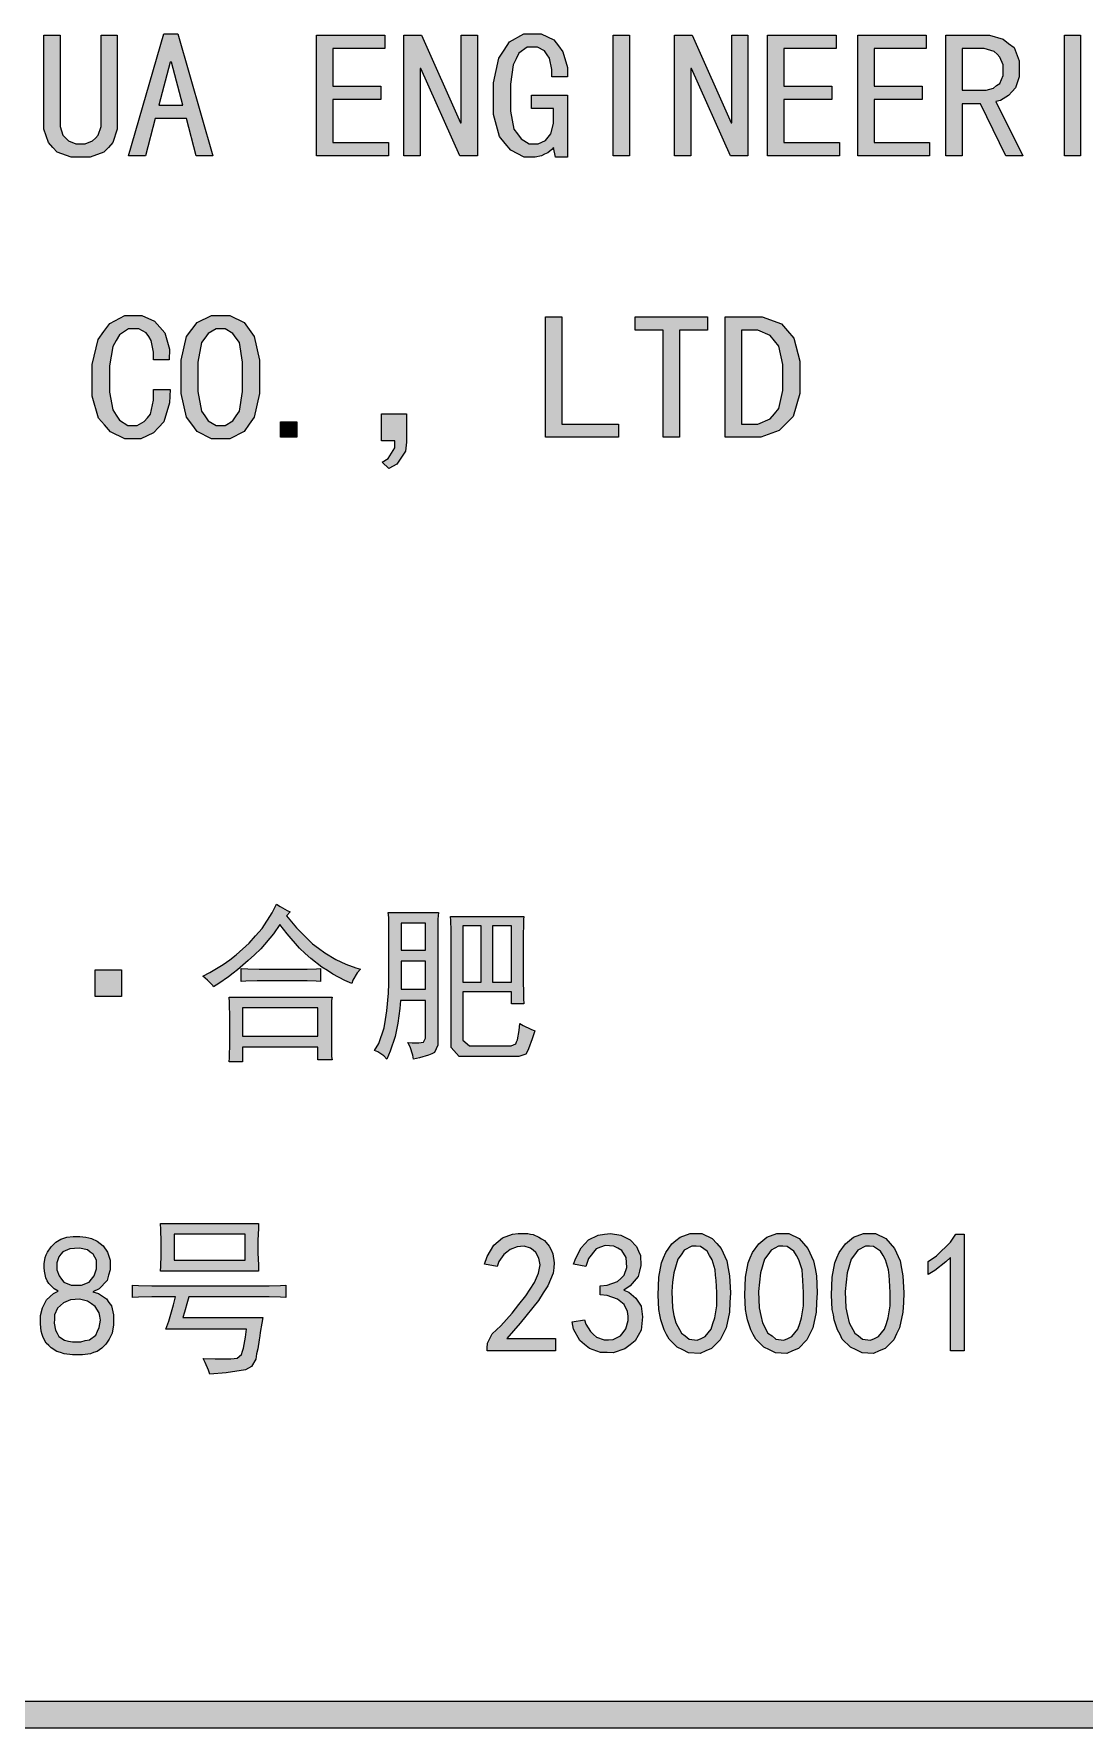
# Model space of a CAD drawing. Header units: millimetres. Extents: x 0 to 829, y 0 to 586.
# Drawn here: x 792.25 to 808.8, y 498.83 to 525.53 of the extents above; entities that cross this region are included whole.
import ezdxf

# ---------------------------------------------------------------- set-up
doc = ezdxf.new("R2010")
doc.units = ezdxf.units.MM

msp = doc.modelspace()

# ---------------------------------------------------------------- hatches: boundary and pattern name
h = msp.add_hatch(color=0)
h.dxf.hatch_style = 2
h.paths.add_polyline_path([(793.5595, 524.164278), (793.5595, 524.030222), (793.492472, 523.818556), (793.421917, 523.740944), (793.351361, 523.663333), (793.132639, 523.585722), (792.984472, 523.585722), (792.832778, 523.585722), (792.614056, 523.663333), (792.5435, 523.740944), (792.476472, 523.818556), (792.405917, 524.030222), (792.405917, 524.164278), (792.405917, 525.508361), (792.659917, 525.508361), (792.659917, 524.164278), (792.659917, 524.069028), (792.705778, 523.931444), (792.751639, 523.885583), (792.793972, 523.84325), (792.910389, 523.797389), (792.984472, 523.797389), (793.055028, 523.797389), (793.171444, 523.84325), (793.217306, 523.885583), (793.259639, 523.931444), (793.3055, 524.069028), (793.3055, 524.164278), (793.3055, 525.508361), (793.5595, 525.508361)])
h = msp.add_hatch(color=0)
h.paths.add_polyline_path([(795.069389, 523.606889), (794.804806, 523.606889), (794.649583, 524.196028), (794.159222, 524.196028), (794.004, 523.606889), (793.739417, 523.606889), (794.293278, 525.529528), (794.515528, 525.529528)])
h.paths.add_polyline_path([(794.593139, 524.407694), (794.41675, 525.085028), (794.392056, 525.085028), (794.215667, 524.407694)])
h = msp.add_hatch(color=0)
h.dxf.hatch_style = 2
h.paths.add_polyline_path([(797.835167, 523.606889), (796.70275, 523.606889), (796.70275, 525.508361), (797.778722, 525.508361), (797.778722, 525.296694), (796.95675, 525.296694), (796.95675, 524.707556), (797.715222, 524.707556), (797.715222, 524.495889), (796.95675, 524.495889), (796.95675, 523.818556), (797.835167, 523.818556)])
h = msp.add_hatch(color=0)
h.dxf.hatch_style = 2
h.paths.add_polyline_path([(799.235694, 523.606889), (798.957, 523.606889), (798.346694, 524.98625), (798.336111, 524.98625), (798.336111, 523.606889), (798.078583, 523.606889), (798.078583, 525.508361), (798.357278, 525.508361), (798.967583, 524.129), (798.978167, 524.129), (798.978167, 525.508361), (799.235694, 525.508361)])
h = msp.add_hatch(color=0)
h.dxf.hatch_style = 2
h.paths.add_polyline_path([(800.657389, 523.585722), (800.466889, 523.585722), (800.435139, 523.740944), (800.410444, 523.709194), (800.343417, 523.65275), (800.294028, 523.631583), (800.248167, 523.606889), (800.145861, 523.585722), (800.089417, 523.585722), (799.973, 523.585722), (799.764861, 523.695083), (799.673139, 523.800917), (799.581417, 523.910278), (799.489694, 524.259528), (799.489694, 524.495889), (799.489694, 524.756944), (799.574361, 525.145), (799.6555, 525.275528), (799.740167, 525.402528), (799.965944, 525.529528), (800.110583, 525.529528), (800.241111, 525.529528), (800.438667, 525.434278), (800.51275, 525.339028), (800.583306, 525.247306), (800.657389, 525.000361), (800.657389, 524.852194), (800.410444, 524.852194), (800.410444, 524.968611), (800.371639, 525.145), (800.332833, 525.201444), (800.294028, 525.261417), (800.184667, 525.317861), (800.110583, 525.317861), (800.022389, 525.317861), (799.888333, 525.226139), (799.846, 525.134417), (799.800139, 525.042694), (799.757806, 524.735778), (799.757806, 524.520583), (799.757806, 524.312444), (799.810722, 524.030222), (799.867167, 523.952611), (799.923611, 523.875), (800.050611, 523.797389), (800.124694, 523.797389), (800.19525, 523.797389), (800.308139, 523.850306), (800.350472, 523.903222), (800.392806, 523.956139), (800.435139, 524.118417), (800.435139, 524.231306), (800.435139, 524.35125), (800.089417, 524.35125), (800.089417, 524.562917), (800.657389, 524.562917)])
h = msp.add_hatch(color=0)
h.dxf.hatch_style = 2
h.paths.add_polyline_path([(801.634583, 523.606889), (801.377056, 523.606889), (801.377056, 525.508361), (801.634583, 525.508361)])
h = msp.add_hatch(color=0)
h.dxf.hatch_style = 2
h.paths.add_polyline_path([(803.49725, 523.606889), (803.222083, 523.606889), (802.611778, 524.98625), (802.597667, 524.98625), (802.597667, 523.606889), (802.343667, 523.606889), (802.343667, 525.508361), (802.622361, 525.508361), (803.232667, 524.129), (803.24325, 524.129), (803.24325, 525.508361), (803.49725, 525.508361)])
h = msp.add_hatch(color=0)
h.dxf.hatch_style = 2
h.paths.add_polyline_path([(804.943639, 523.606889), (803.807694, 523.606889), (803.807694, 525.508361), (804.887194, 525.508361), (804.887194, 525.296694), (804.065222, 525.296694), (804.065222, 524.707556), (804.820167, 524.707556), (804.820167, 524.495889), (804.065222, 524.495889), (804.065222, 523.818556), (804.943639, 523.818556)])
h = msp.add_hatch(color=0)
h.dxf.hatch_style = 2
h.paths.add_polyline_path([(806.361806, 523.606889), (805.229389, 523.606889), (805.229389, 525.508361), (806.308889, 525.508361), (806.308889, 525.296694), (805.486917, 525.296694), (805.486917, 524.707556), (806.241861, 524.707556), (806.241861, 524.495889), (805.486917, 524.495889), (805.486917, 523.818556), (806.361806, 523.818556)])
h = msp.add_hatch(color=0)
h.paths.add_polyline_path([(807.829361, 523.606889), (807.56125, 523.606889), (807.162611, 524.428861), (806.873333, 524.428861), (806.873333, 523.606889), (806.619333, 523.606889), (806.619333, 525.508361), (807.173194, 525.508361), (807.30725, 525.508361), (807.522444, 525.444861), (807.607111, 525.377833), (807.691778, 525.314333), (807.772917, 525.106194), (807.772917, 524.961556), (807.772917, 524.852194), (807.716472, 524.679333), (807.663556, 524.619361), (807.607111, 524.559389), (807.480111, 524.47825), (807.406028, 524.464139)])
h.paths.add_polyline_path([(807.518917, 524.961556), (807.518917, 525.039167), (807.469528, 525.162639), (807.423667, 525.2085), (807.377806, 525.250833), (807.222583, 525.296694), (807.11675, 525.296694), (806.873333, 525.296694), (806.873333, 524.640528), (807.183778, 524.640528), (807.250806, 524.640528), (807.367222, 524.675806), (807.416611, 524.714611), (807.469528, 524.749889), (807.518917, 524.873361)])
h = msp.add_hatch(color=0)
h.dxf.hatch_style = 2
h.paths.add_polyline_path([(808.739528, 523.606889), (808.485528, 523.606889), (808.485528, 525.508361), (808.739528, 525.508361)])
h = msp.add_hatch(color=0)
h.dxf.hatch_style = 2
h.paths.add_polyline_path([(794.392056, 519.927417), (794.385, 519.71575), (794.296806, 519.415889), (794.212139, 519.327694), (794.131, 519.2395), (793.929917, 519.147778), (793.8135, 519.147778), (793.679444, 519.147778), (793.453667, 519.257139), (793.358417, 519.3665), (793.263167, 519.472333), (793.167917, 519.821583), (793.167917, 520.057944), (793.167917, 520.319), (793.259639, 520.710583), (793.351361, 520.837583), (793.443083, 520.964583), (793.679444, 521.091583), (793.824083, 521.091583), (793.947556, 521.091583), (794.148639, 520.999861), (794.229778, 520.908139), (794.310917, 520.816417), (794.385, 520.558889), (794.377944, 520.393083), (794.134528, 520.393083), (794.134528, 520.513028), (794.095722, 520.696472), (794.056917, 520.759972), (794.018111, 520.819944), (793.901694, 520.879917), (793.824083, 520.879917), (793.735889, 520.879917), (793.594778, 520.788194), (793.541861, 520.696472), (793.488944, 520.60475), (793.436028, 520.297833), (793.436028, 520.082639), (793.436028, 519.881556), (793.488944, 519.602861), (793.541861, 519.521722), (793.594778, 519.440583), (793.728833, 519.359444), (793.8135, 519.359444), (793.873472, 519.359444), (793.986361, 519.419417), (794.03575, 519.475861), (794.085139, 519.535833), (794.134528, 519.758083), (794.134528, 519.927417)])
h = msp.add_hatch(color=0)
h.paths.add_polyline_path([(795.799639, 520.124972), (795.799639, 519.863917), (795.7185, 519.489972), (795.640889, 519.377083), (795.55975, 519.264194), (795.333972, 519.147778), (795.189333, 519.147778), (795.044694, 519.147778), (794.818917, 519.264194), (794.73425, 519.377083), (794.649583, 519.489972), (794.568444, 519.863917), (794.568444, 520.124972), (794.568444, 520.386028), (794.649583, 520.759972), (794.73425, 520.869333), (794.818917, 520.982222), (795.044694, 521.091583), (795.189333, 521.091583), (795.333972, 521.091583), (795.55975, 520.982222), (795.640889, 520.869333), (795.7185, 520.759972), (795.799639, 520.386028)])
h.paths.add_polyline_path([(795.535056, 520.124972), (795.535056, 520.357806), (795.485667, 520.664722), (795.43275, 520.735278), (795.383361, 520.809361), (795.263417, 520.879917), (795.189333, 520.879917), (795.118778, 520.879917), (794.991778, 520.809361), (794.938861, 520.735278), (794.885944, 520.664722), (794.833028, 520.357806), (794.833028, 520.124972), (794.833028, 519.892139), (794.885944, 519.585222), (794.938861, 519.511139), (794.991778, 519.433528), (795.118778, 519.359444), (795.189333, 519.359444), (795.263417, 519.359444), (795.383361, 519.433528), (795.43275, 519.511139), (795.485667, 519.585222), (795.535056, 519.892139)])
h = msp.add_hatch(color=0)
h.dxf.hatch_style = 2
h.paths.add_polyline_path([(801.461722, 519.172472), (800.308139, 519.172472), (800.308139, 521.070417), (800.565667, 521.070417), (800.565667, 519.380611), (801.461722, 519.380611)])
h = msp.add_hatch(color=0)
h.dxf.hatch_style = 2
h.paths.add_polyline_path([(802.86225, 520.85875), (802.41775, 520.85875), (802.41775, 519.172472), (802.16375, 519.172472), (802.16375, 520.85875), (801.71925, 520.85875), (801.71925, 521.070417), (802.86225, 521.070417)])
h = msp.add_hatch(color=0)
h.paths.add_polyline_path([(804.315694, 520.114389), (804.315694, 519.860389), (804.209861, 519.497028), (804.1005, 519.387667), (803.991139, 519.278306), (803.701861, 519.172472), (803.518417, 519.172472), (803.140944, 519.172472), (803.140944, 521.070417), (803.518417, 521.070417), (803.723028, 521.070417), (804.026417, 520.957528), (804.121667, 520.848167), (804.220444, 520.735278), (804.315694, 520.371917)])
h.paths.add_polyline_path([(804.051111, 520.114389), (804.051111, 520.319), (803.984083, 520.608278), (803.917056, 520.692944), (803.850028, 520.774083), (803.652472, 520.85875), (803.518417, 520.85875), (803.394944, 520.85875), (803.394944, 519.380611), (803.518417, 519.380611), (803.652472, 519.380611), (803.850028, 519.46175), (803.917056, 519.542889), (803.984083, 519.624028), (804.051111, 519.909778)])
h = msp.add_hatch(color=0)
h.dxf.hatch_style = 2
h.paths.add_polyline_path([(796.388778, 519.172472), (796.134778, 519.172472), (796.134778, 519.415889), (796.388778, 519.415889)])
h = msp.add_hatch(color=0)
h.dxf.hatch_style = 2
h.paths.add_polyline_path([(797.722278, 519.539361), (798.120917, 519.539361), (798.120917, 519.094861), (798.103278, 518.95375), (797.965694, 518.749139), (797.842222, 518.682111), (797.732861, 518.780889), (797.831639, 518.837333), (797.933944, 519.003139), (797.933944, 519.116028), (797.722278, 519.116028)])
h = msp.add_hatch(color=0)
h.dxf.hatch_style = 2
h.paths.add_polyline_path([(796.230028, 511.630083), (796.38525, 511.443111), (796.635722, 511.189111), (796.730972, 511.118556), (796.82975, 511.048), (797.002611, 510.942167), (797.08375, 510.903361), (797.164889, 510.868083), (797.320111, 510.808111), (797.394194, 510.786944), (797.341278, 510.7305), (797.270722, 510.617611), (797.256611, 510.564694), (797.14725, 510.610556), (796.95675, 510.712861), (796.872083, 510.765778), (796.783889, 510.818694), (796.611028, 510.956278), (796.522833, 511.037417), (796.434639, 511.122083), (796.237083, 511.347861), (796.124194, 511.4925), (796.021889, 511.347861), (795.820806, 511.1115), (795.722028, 511.01625), (795.62325, 510.924528), (795.457444, 510.776361), (795.386889, 510.723444), (795.316333, 510.670528), (795.161111, 510.564694), (795.076444, 510.511778), (795.065861, 510.532944), (794.981194, 510.617611), (794.907111, 510.681111), (795.02, 510.734028), (795.231667, 510.861028), (795.333972, 510.938639), (795.436278, 511.012722), (795.637361, 511.199694), (795.739667, 511.316111), (795.841972, 511.432528), (796.00425, 511.679472), (796.071278, 511.813528), (796.127722, 511.774722), (796.237083, 511.71475), (796.282944, 511.693583)])
h = msp.add_hatch(color=0)
h.paths.add_polyline_path([(798.142083, 509.633361), (798.209111, 509.629833), (798.314944, 509.629833), (798.350222, 509.633361), (798.3855, 509.640417), (798.41725, 509.703917), (798.41725, 509.763889), (798.41725, 510.296583), (798.022139, 510.296583), (798.011556, 510.169583), (797.979806, 509.93675), (797.958639, 509.830917), (797.937472, 509.728611), (797.863389, 509.495778), (797.810472, 509.368778), (797.761083, 509.421694), (797.665833, 509.488722), (797.616444, 509.506361), (797.683472, 509.61925), (797.768139, 509.862667), (797.789306, 509.996722), (797.810472, 510.130778), (797.835167, 510.413), (797.838694, 510.564694), (797.838694, 510.712861), (797.842222, 511.026833), (797.842222, 511.192639), (797.842222, 511.358444), (797.838694, 511.605389), (797.831639, 511.683), (798.621861, 511.683), (798.614806, 511.577167), (798.611278, 511.369028), (798.611278, 511.266722), (798.611278, 509.686278), (798.611278, 509.591028), (798.561889, 509.474611), (798.516028, 509.453444), (798.466639, 509.432278), (798.322, 509.389944), (798.22675, 509.368778), (798.216167, 509.432278), (798.173833, 509.566333)])
h.paths.add_polyline_path([(798.41725, 510.4765), (798.41725, 510.917472), (798.032722, 510.917472), (798.032722, 510.4765)])
h.paths.add_polyline_path([(798.41725, 511.086806), (798.41725, 511.513667), (798.032722, 511.513667), (798.032722, 511.086806)])
h = msp.add_hatch(color=0)
h.paths.add_polyline_path([(799.965944, 511.6195), (799.962417, 511.573639), (799.955361, 511.245556), (799.955361, 510.970389), (799.955361, 510.691694), (799.962417, 510.328333), (799.965944, 510.243667), (799.775444, 510.243667), (799.775444, 510.434167), (799.006389, 510.434167), (799.006389, 509.763889), (799.006389, 509.672167), (799.108694, 509.580444), (799.207472, 509.580444), (799.711944, 509.580444), (799.768389, 509.580444), (799.842472, 509.612194), (799.853056, 509.643944), (799.867167, 509.675694), (799.891861, 509.820333), (799.902444, 509.933222), (799.955361, 509.901472), (800.075306, 509.8415), (800.138806, 509.816806), (800.1, 509.693333), (800.040028, 509.531056), (800.018861, 509.488722), (799.997694, 509.449917), (799.888333, 509.411111), (799.796611, 509.411111), (799.069889, 509.411111), (798.946417, 509.411111), (798.822944, 509.55575), (798.822944, 509.696861), (798.822944, 511.309056), (798.822944, 511.400778), (798.819417, 511.556), (798.812361, 511.6195)])
h.paths.add_polyline_path([(799.775444, 510.585861), (799.775444, 511.471333), (799.475583, 511.471333), (799.475583, 510.585861)])
h.paths.add_polyline_path([(799.295667, 510.585861), (799.295667, 511.471333), (799.006389, 511.471333), (799.006389, 510.585861)])
h = msp.add_hatch(color=0)
h.dxf.hatch_style = 2
h.paths.add_polyline_path([(793.21025, 510.776361), (793.626528, 510.776361), (793.626528, 510.360083), (793.21025, 510.360083)])
h = msp.add_hatch(color=0)
h.dxf.hatch_style = 2
h.paths.add_polyline_path([(796.466389, 510.786944), (796.551056, 510.786944), (796.699222, 510.794), (796.762722, 510.797528), (796.762722, 510.596444), (796.695694, 510.599972), (796.551056, 510.607028), (796.476972, 510.607028), (795.87725, 510.607028), (795.764361, 510.607028), (795.584444, 510.599972), (795.513889, 510.596444), (795.513889, 510.797528), (795.616194, 510.794), (795.796111, 510.786944), (795.87725, 510.786944)])
h = msp.add_hatch(color=0)
h.paths.add_polyline_path([(796.946167, 510.3495), (796.939111, 510.296583), (796.935583, 510.049639), (796.935583, 509.859139), (796.935583, 509.665111), (796.939111, 509.414639), (796.946167, 509.358194), (796.720389, 509.358194), (796.720389, 509.559278), (795.535056, 509.559278), (795.535056, 509.326444), (795.323389, 509.326444), (795.326917, 509.389944), (795.333972, 509.633361), (795.333972, 509.816806), (795.333972, 510.003778), (795.326917, 510.268361), (795.323389, 510.3495)])
h.paths.add_polyline_path([(796.720389, 509.732139), (796.720389, 510.180167), (795.535056, 510.180167), (795.535056, 509.732139)])
h = msp.add_hatch(color=0)
h.paths.add_polyline_path([(792.353, 505.262444), (792.353, 505.329472), (792.38475, 505.452944), (792.4165, 505.516444), (792.44825, 505.576417), (792.554083, 505.675194), (792.628167, 505.714), (792.564667, 505.749278), (792.48, 505.833944), (792.458833, 505.876278), (792.437667, 505.922139), (792.412972, 506.027972), (792.409444, 506.087944), (792.409444, 506.144389), (792.423556, 506.246694), (792.441194, 506.289028), (792.462361, 506.331361), (792.518806, 506.4125), (792.554083, 506.447778), (792.592889, 506.486583), (792.674028, 506.535972), (792.719889, 506.550083), (792.76575, 506.564194), (792.864528, 506.578306), (792.917444, 506.578306), (792.970361, 506.578306), (793.065611, 506.567722), (793.111472, 506.557139), (793.153806, 506.546556), (793.242, 506.500694), (793.291389, 506.465417), (793.340778, 506.430139), (793.407806, 506.331361), (793.428972, 506.267861), (793.450139, 506.204361), (793.450139, 506.052667), (793.425444, 505.968), (793.40075, 505.883333), (793.27375, 505.749278), (793.174972, 505.703417), (793.263167, 505.675194), (793.393694, 505.594056), (793.428972, 505.537611), (793.467778, 505.481167), (793.503056, 505.343583), (793.503056, 505.262444), (793.503056, 505.184833), (793.481889, 505.054306), (793.457194, 505.008444), (793.4325, 504.959056), (793.379583, 504.881444), (793.351361, 504.846167), (793.319611, 504.814417), (793.242, 504.765028), (793.189083, 504.747389), (793.139694, 504.726222), (793.012694, 504.708583), (792.935083, 504.708583), (792.857472, 504.708583), (792.723417, 504.726222), (792.666972, 504.747389), (792.610528, 504.765028), (792.518806, 504.821472), (792.48, 504.85675), (792.441194, 504.895556), (792.391806, 504.98375), (792.377694, 505.033139), (792.363583, 505.086056), (792.353, 505.198944)])
h.paths.add_polyline_path([(792.571722, 505.273028), (792.568194, 505.209528), (792.589361, 505.100167), (792.614056, 505.050778), (792.63875, 505.001389), (792.726944, 504.941417), (792.790444, 504.927306), (792.853944, 504.913194), (792.988, 504.916722), (793.055028, 504.934361), (793.125583, 504.948472), (793.220833, 505.022556), (793.249056, 505.082528), (793.27375, 505.1425), (793.294917, 505.258917), (793.284333, 505.318889), (793.277278, 505.375333), (793.21025, 505.474111), (793.153806, 505.516444), (793.093833, 505.55525), (792.966833, 505.590528), (792.896278, 505.583472), (792.825722, 505.579944), (792.712833, 505.530556), (792.666972, 505.488222), (792.621111, 505.445889), (792.571722, 505.340056)])
h.paths.add_polyline_path([(792.607, 506.109111), (792.607, 506.052667), (792.645806, 505.953889), (792.681083, 505.9045), (792.719889, 505.855111), (792.836306, 505.80925), (792.917444, 505.80925), (792.998583, 505.80925), (793.118528, 505.855111), (793.157333, 505.9045), (793.196139, 505.953889), (793.234944, 506.066778), (793.231417, 506.133806), (793.231417, 506.200833), (793.182028, 506.299611), (793.136167, 506.331361), (793.090306, 506.363111), (792.966833, 506.391333), (792.889222, 506.384278), (792.815139, 506.38075), (792.705778, 506.334889), (792.6705, 506.296083), (792.63875, 506.25375), (792.607, 506.162028)])
h = msp.add_hatch(color=0)
h.paths.add_polyline_path([(795.789056, 506.779389), (795.785528, 506.701778), (795.778472, 506.518333), (795.778472, 506.416028), (795.778472, 506.31725), (795.785528, 506.123222), (795.789056, 506.0315), (794.240361, 506.0315), (794.247417, 506.109111), (794.250944, 506.281972), (794.250944, 506.384278), (794.250944, 506.493639), (794.247417, 506.687667), (794.240361, 506.779389)])
h.paths.add_polyline_path([(795.577389, 506.204361), (795.577389, 506.610056), (794.455556, 506.610056), (794.455556, 506.204361)])
h = msp.add_hatch(color=0)
h.dxf.hatch_style = 2
h.paths.add_polyline_path([(799.387389, 504.814417), (799.394444, 504.895556), (799.468528, 505.040194), (799.535556, 505.103694), (799.606111, 505.167194), (799.7825, 505.368278), (799.888333, 505.502333), (799.997694, 505.639917), (800.135278, 505.851583), (800.167028, 505.925667), (800.198778, 505.99975), (800.223472, 506.12675), (800.216417, 506.183194), (800.205833, 506.236111), (800.156444, 506.324306), (800.114111, 506.359583), (800.071778, 506.391333), (799.973, 506.423083), (799.916556, 506.416028), (799.860111, 506.4125), (799.754278, 506.370167), (799.701361, 506.331361), (799.651972, 506.292556), (799.574361, 506.183194), (799.546139, 506.105583), (799.345056, 506.137333), (799.387389, 506.260806), (799.49675, 506.440722), (799.563778, 506.497167), (799.630806, 506.553611), (799.789556, 506.613583), (799.87775, 506.620639), (799.930667, 506.624167), (800.029444, 506.620639), (800.071778, 506.613583), (800.114111, 506.606528), (800.202306, 506.567722), (800.248167, 506.5395), (800.294028, 506.511278), (800.368111, 506.423083), (800.396333, 506.363111), (800.424556, 506.303139), (800.445722, 506.162028), (800.438667, 506.080889), (800.431611, 505.996222), (800.346944, 505.798667), (800.272861, 505.685778), (800.198778, 505.569361), (799.9095, 505.209528), (799.697833, 504.966111), (800.466889, 504.966111), (800.466889, 504.772083), (799.387389, 504.772083)])
h = msp.add_hatch(color=0)
h.dxf.hatch_style = 2
h.paths.add_polyline_path([(800.731472, 505.230694), (800.9255, 505.262444), (800.946667, 505.195417), (801.017222, 505.079), (801.063083, 505.033139), (801.112472, 504.987278), (801.232417, 504.944944), (801.302972, 504.948472), (801.377056, 504.952), (801.489944, 505.008444), (801.532278, 505.064889), (801.574611, 505.121333), (801.613417, 505.251861), (801.609889, 505.322417), (801.602833, 505.392972), (801.546389, 505.505861), (801.497, 505.544667), (801.444083, 505.587), (801.281806, 505.643444), (801.168917, 505.657556), (801.168917, 505.798667), (801.281806, 505.80925), (801.444083, 505.865694), (801.497, 505.915083), (801.546389, 505.964472), (801.59225, 506.087944), (801.585194, 506.165556), (801.581667, 506.243167), (801.511111, 506.356056), (801.447611, 506.391333), (801.384111, 506.423083), (801.246528, 506.433667), (801.175972, 506.405444), (801.105417, 506.38075), (800.989, 506.229056), (800.946667, 506.105583), (800.752639, 506.137333), (800.784389, 506.236111), (800.872583, 506.394861), (800.929028, 506.458361), (800.985472, 506.521861), (801.137167, 506.599472), (801.235944, 506.610056), (801.331194, 506.620639), (801.497, 506.595944), (801.571083, 506.560667), (801.641639, 506.525389), (801.743944, 506.419556), (801.772167, 506.345472), (801.803917, 506.274917), (801.810972, 506.116167), (801.789806, 506.0315), (801.768639, 505.946833), (801.645167, 505.798667), (801.542861, 505.731639), (801.620472, 505.699889), (801.733361, 505.604639), (801.772167, 505.541139), (801.8145, 505.477639), (801.839194, 505.308306), (801.828611, 505.206), (801.8145, 505.100167), (801.71925, 504.930833), (801.641639, 504.867333), (801.5605, 504.803833), (801.377056, 504.743861), (801.278278, 504.747389), (801.175972, 504.747389), (800.999583, 504.810889), (800.9255, 504.874389), (800.851417, 504.934361), (800.752639, 505.114278)])
h = msp.add_hatch(color=0)
h.paths.add_polyline_path([(802.089667, 505.791611), (802.093194, 505.932722), (802.135528, 506.1585), (802.167278, 506.239639), (802.202556, 506.324306), (802.301333, 506.458361), (802.364833, 506.511278), (802.431861, 506.567722), (802.587083, 506.620639), (802.682333, 506.620639), (802.774056, 506.620639), (802.936333, 506.543028), (803.006889, 506.465417), (803.077444, 506.387806), (803.165639, 506.193778), (803.186806, 506.073833), (803.207972, 505.957417), (803.222083, 505.689306), (803.215028, 505.534083), (803.207972, 505.382389), (803.155056, 505.135444), (803.109194, 505.040194), (803.063333, 504.944944), (802.92575, 504.810889), (802.837556, 504.772083), (802.745833, 504.733278), (802.562389, 504.743861), (802.474194, 504.789722), (802.382472, 504.832056), (802.255472, 504.955528), (802.216667, 505.029611), (802.177861, 505.103694), (802.124944, 505.262444), (802.110833, 505.343583), (802.093194, 505.424722), (802.082611, 505.6505)])
h.paths.add_polyline_path([(802.311917, 505.855111), (802.297806, 505.710472), (802.308389, 505.449417), (802.333083, 505.333), (802.361306, 505.216583), (802.4495, 505.054306), (802.509472, 505.008444), (802.572972, 504.959056), (802.696444, 504.941417), (802.759944, 504.969639), (802.826972, 504.997861), (802.918694, 505.117806), (802.946917, 505.206), (802.978667, 505.294194), (803.006889, 505.484694), (803.006889, 505.590528), (803.006889, 505.692833), (802.999833, 505.883333), (802.98925, 505.968), (802.982194, 506.052667), (802.936333, 506.207889), (802.894, 506.278444), (802.855194, 506.345472), (802.749361, 506.419556), (802.682333, 506.423083), (802.615306, 506.423083), (802.495361, 506.359583), (802.445972, 506.289028), (802.396583, 506.218472), (802.329556, 506.003278)])
h = msp.add_hatch(color=0)
h.paths.add_polyline_path([(803.454917, 505.791611), (803.461972, 505.932722), (803.500778, 506.1585), (803.536056, 506.239639), (803.571333, 506.324306), (803.670111, 506.458361), (803.733611, 506.511278), (803.797111, 506.567722), (803.955861, 506.620639), (804.047583, 506.620639), (804.142833, 506.620639), (804.305111, 506.543028), (804.372139, 506.465417), (804.442694, 506.387806), (804.534417, 506.193778), (804.555583, 506.073833), (804.57675, 505.957417), (804.590861, 505.689306), (804.580278, 505.534083), (804.573222, 505.382389), (804.520306, 505.135444), (804.474444, 505.040194), (804.428583, 504.944944), (804.294528, 504.810889), (804.202806, 504.772083), (804.111083, 504.733278), (803.931167, 504.743861), (803.839444, 504.789722), (803.747722, 504.832056), (803.620722, 504.955528), (803.581917, 505.029611), (803.546639, 505.103694), (803.493722, 505.262444), (803.476083, 505.343583), (803.461972, 505.424722), (803.451389, 505.6505)])
h.paths.add_polyline_path([(803.680694, 505.855111), (803.663056, 505.710472), (803.673639, 505.449417), (803.701861, 505.333), (803.726556, 505.216583), (803.81475, 505.054306), (803.87825, 505.008444), (803.938222, 504.959056), (804.065222, 504.941417), (804.128722, 504.969639), (804.192222, 504.997861), (804.283944, 505.117806), (804.315694, 505.206), (804.343917, 505.294194), (804.372139, 505.484694), (804.372139, 505.590528), (804.372139, 505.692833), (804.365083, 505.883333), (804.358028, 505.968), (804.350972, 506.052667), (804.301583, 506.207889), (804.262778, 506.278444), (804.220444, 506.345472), (804.114611, 506.419556), (804.047583, 506.423083), (803.980556, 506.423083), (803.864139, 506.359583), (803.811222, 506.289028), (803.761833, 506.218472), (803.694806, 506.003278)])
h = msp.add_hatch(color=0)
h.paths.add_polyline_path([(804.820167, 505.791611), (804.827222, 505.932722), (804.866028, 506.1585), (804.901306, 506.239639), (804.936583, 506.324306), (805.035361, 506.458361), (805.098861, 506.511278), (805.162361, 506.567722), (805.321111, 506.620639), (805.412833, 506.620639), (805.508083, 506.620639), (805.670361, 506.543028), (805.740917, 506.465417), (805.807944, 506.387806), (805.899667, 506.193778), (805.920833, 506.073833), (805.942, 505.957417), (805.956111, 505.689306), (805.949056, 505.534083), (805.938472, 505.382389), (805.885556, 505.135444), (805.839694, 505.040194), (805.797361, 504.944944), (805.659778, 504.810889), (805.568056, 504.772083), (805.479861, 504.733278), (805.296417, 504.743861), (805.204694, 504.789722), (805.1165, 504.832056), (804.985972, 504.955528), (804.950694, 505.029611), (804.911889, 505.103694), (804.858972, 505.262444), (804.844861, 505.343583), (804.827222, 505.424722), (804.816639, 505.6505)])
h.paths.add_polyline_path([(805.045944, 505.855111), (805.028306, 505.710472), (805.042417, 505.449417), (805.067111, 505.333), (805.095333, 505.216583), (805.183528, 505.054306), (805.2435, 505.008444), (805.303472, 504.959056), (805.430472, 504.941417), (805.493972, 504.969639), (805.557472, 504.997861), (805.652722, 505.117806), (805.680944, 505.206), (805.709167, 505.294194), (805.740917, 505.484694), (805.740917, 505.590528), (805.740917, 505.692833), (805.730333, 505.883333), (805.723278, 505.968), (805.716222, 506.052667), (805.666833, 506.207889), (805.628028, 506.278444), (805.589222, 506.345472), (805.479861, 506.419556), (805.412833, 506.423083), (805.349333, 506.423083), (805.229389, 506.359583), (805.18, 506.289028), (805.127083, 506.218472), (805.063583, 506.003278)])
h = msp.add_hatch(color=0)
h.dxf.hatch_style = 2
h.paths.add_polyline_path([(806.689889, 506.246694), (806.619333, 506.176139), (806.442944, 506.042083), (806.337111, 505.978583), (806.337111, 506.183194), (806.471167, 506.271389), (806.689889, 506.486583), (806.774556, 506.610056), (806.905083, 506.610056), (806.905083, 504.772083), (806.689889, 504.772083)])
h = msp.add_hatch(color=0)
h.dxf.hatch_style = 2
h.paths.add_polyline_path([(795.852556, 505.798667), (795.954861, 505.798667), (796.134778, 505.802194), (796.215917, 505.80925), (796.215917, 505.615222), (796.134778, 505.622278), (795.954861, 505.625806), (795.852556, 505.625806), (794.688389, 505.625806), (794.667222, 505.551722), (794.621361, 505.385917), (794.593139, 505.297722), (795.852556, 505.297722), (795.838444, 505.209528), (795.81375, 505.064889), (795.806694, 505.008444), (795.796111, 504.948472), (795.774944, 504.807361), (795.757306, 504.726222), (795.743194, 504.641556), (795.676167, 504.528667), (795.630306, 504.500444), (795.580917, 504.472222), (795.277528, 504.426361), (795.02, 504.408722), (794.998833, 504.468694), (794.945917, 504.592167), (794.914167, 504.655667), (795.104667, 504.648611), (795.348083, 504.648611), (795.401, 504.655667), (795.450389, 504.659194), (795.517417, 504.715639), (795.535056, 504.768556), (795.549167, 504.817944), (795.580917, 504.990806), (795.598556, 505.114278), (794.328556, 505.114278), (794.374417, 505.241278), (794.4485, 505.498806), (794.476722, 505.625806), (794.219194, 505.625806), (794.106306, 505.625806), (793.898167, 505.622278), (793.802917, 505.615222), (793.802917, 505.80925), (793.898167, 505.802194), (794.106306, 505.798667), (794.219194, 505.798667)])
h = msp.add_hatch(color=0)
h.dxf.hatch_style = 2
h.paths.add_polyline_path([(819.294639, 499.254639), (819.294639, 498.827778), (769.958667, 498.827778), (769.958667, 499.254639)])

# ---------------------------------------------------------------- linework, layer by layer
at = {"color": 0, "lineweight": 0}
for points in [[(793.5595, 524.164278), (793.5595, 524.030222), (793.492472, 523.818556), (793.421917, 523.740944), (793.351361, 523.663333), (793.132639, 523.585722), (792.984472, 523.585722), (792.832778, 523.585722), (792.614056, 523.663333), (792.5435, 523.740944), (792.476472, 523.818556), (792.405917, 524.030222), (792.405917, 524.164278), (792.405917, 525.508361), (792.659917, 525.508361), (792.659917, 524.164278), (792.659917, 524.069028), (792.705778, 523.931444), (792.751639, 523.885583), (792.793972, 523.84325), (792.910389, 523.797389), (792.984472, 523.797389), (793.055028, 523.797389), (793.171444, 523.84325), (793.217306, 523.885583), (793.259639, 523.931444), (793.3055, 524.069028), (793.3055, 524.164278), (793.3055, 525.508361), (793.5595, 525.508361)], [(795.069389, 523.606889), (794.804806, 523.606889), (794.649583, 524.196028), (794.159222, 524.196028), (794.004, 523.606889), (793.739417, 523.606889), (794.293278, 525.529528), (794.515528, 525.529528)], [(797.835167, 523.606889), (796.70275, 523.606889), (796.70275, 525.508361), (797.778722, 525.508361), (797.778722, 525.296694), (796.95675, 525.296694), (796.95675, 524.707556), (797.715222, 524.707556), (797.715222, 524.495889), (796.95675, 524.495889), (796.95675, 523.818556), (797.835167, 523.818556)], [(799.235694, 523.606889), (798.957, 523.606889), (798.346694, 524.98625), (798.336111, 524.98625), (798.336111, 523.606889), (798.078583, 523.606889), (798.078583, 525.508361), (798.357278, 525.508361), (798.967583, 524.129), (798.978167, 524.129), (798.978167, 525.508361), (799.235694, 525.508361)], [(800.657389, 523.585722), (800.466889, 523.585722), (800.435139, 523.740944), (800.410444, 523.709194), (800.343417, 523.65275), (800.294028, 523.631583), (800.248167, 523.606889), (800.145861, 523.585722), (800.089417, 523.585722), (799.973, 523.585722), (799.764861, 523.695083), (799.673139, 523.800917), (799.581417, 523.910278), (799.489694, 524.259528), (799.489694, 524.495889), (799.489694, 524.756944), (799.574361, 525.145), (799.6555, 525.275528), (799.740167, 525.402528), (799.965944, 525.529528), (800.110583, 525.529528), (800.241111, 525.529528), (800.438667, 525.434278), (800.51275, 525.339028), (800.583306, 525.247306), (800.657389, 525.000361), (800.657389, 524.852194), (800.410444, 524.852194), (800.410444, 524.968611), (800.371639, 525.145), (800.332833, 525.201444), (800.294028, 525.261417), (800.184667, 525.317861), (800.110583, 525.317861), (800.022389, 525.317861), (799.888333, 525.226139), (799.846, 525.134417), (799.800139, 525.042694), (799.757806, 524.735778), (799.757806, 524.520583), (799.757806, 524.312444), (799.810722, 524.030222), (799.867167, 523.952611), (799.923611, 523.875), (800.050611, 523.797389), (800.124694, 523.797389), (800.19525, 523.797389), (800.308139, 523.850306), (800.350472, 523.903222), (800.392806, 523.956139), (800.435139, 524.118417), (800.435139, 524.231306), (800.435139, 524.35125), (800.089417, 524.35125), (800.089417, 524.562917), (800.657389, 524.562917)], [(801.634583, 523.606889), (801.377056, 523.606889), (801.377056, 525.508361), (801.634583, 525.508361)], [(803.49725, 523.606889), (803.222083, 523.606889), (802.611778, 524.98625), (802.597667, 524.98625), (802.597667, 523.606889), (802.343667, 523.606889), (802.343667, 525.508361), (802.622361, 525.508361), (803.232667, 524.129), (803.24325, 524.129), (803.24325, 525.508361), (803.49725, 525.508361)], [(804.943639, 523.606889), (803.807694, 523.606889), (803.807694, 525.508361), (804.887194, 525.508361), (804.887194, 525.296694), (804.065222, 525.296694), (804.065222, 524.707556), (804.820167, 524.707556), (804.820167, 524.495889), (804.065222, 524.495889), (804.065222, 523.818556), (804.943639, 523.818556)], [(806.361806, 523.606889), (805.229389, 523.606889), (805.229389, 525.508361), (806.308889, 525.508361), (806.308889, 525.296694), (805.486917, 525.296694), (805.486917, 524.707556), (806.241861, 524.707556), (806.241861, 524.495889), (805.486917, 524.495889), (805.486917, 523.818556), (806.361806, 523.818556)], [(807.829361, 523.606889), (807.56125, 523.606889), (807.162611, 524.428861), (806.873333, 524.428861), (806.873333, 523.606889), (806.619333, 523.606889), (806.619333, 525.508361), (807.173194, 525.508361), (807.30725, 525.508361), (807.522444, 525.444861), (807.607111, 525.377833), (807.691778, 525.314333), (807.772917, 525.106194), (807.772917, 524.961556), (807.772917, 524.852194), (807.716472, 524.679333), (807.663556, 524.619361), (807.607111, 524.559389), (807.480111, 524.47825), (807.406028, 524.464139)], [(808.739528, 523.606889), (808.485528, 523.606889), (808.485528, 525.508361), (808.739528, 525.508361)], [(807.518917, 524.961556), (807.518917, 525.039167), (807.469528, 525.162639), (807.423667, 525.2085), (807.377806, 525.250833), (807.222583, 525.296694), (807.11675, 525.296694), (806.873333, 525.296694), (806.873333, 524.640528), (807.183778, 524.640528), (807.250806, 524.640528), (807.367222, 524.675806), (807.416611, 524.714611), (807.469528, 524.749889), (807.518917, 524.873361)], [(794.593139, 524.407694), (794.41675, 525.085028), (794.392056, 525.085028), (794.215667, 524.407694)], [(794.392056, 519.927417), (794.385, 519.71575), (794.296806, 519.415889), (794.212139, 519.327694), (794.131, 519.2395), (793.929917, 519.147778), (793.8135, 519.147778), (793.679444, 519.147778), (793.453667, 519.257139), (793.358417, 519.3665), (793.263167, 519.472333), (793.167917, 519.821583), (793.167917, 520.057944), (793.167917, 520.319), (793.259639, 520.710583), (793.351361, 520.837583), (793.443083, 520.964583), (793.679444, 521.091583), (793.824083, 521.091583), (793.947556, 521.091583), (794.148639, 520.999861), (794.229778, 520.908139), (794.310917, 520.816417), (794.385, 520.558889), (794.377944, 520.393083), (794.134528, 520.393083), (794.134528, 520.513028), (794.095722, 520.696472), (794.056917, 520.759972), (794.018111, 520.819944), (793.901694, 520.879917), (793.824083, 520.879917), (793.735889, 520.879917), (793.594778, 520.788194), (793.541861, 520.696472), (793.488944, 520.60475), (793.436028, 520.297833), (793.436028, 520.082639), (793.436028, 519.881556), (793.488944, 519.602861), (793.541861, 519.521722), (793.594778, 519.440583), (793.728833, 519.359444), (793.8135, 519.359444), (793.873472, 519.359444), (793.986361, 519.419417), (794.03575, 519.475861), (794.085139, 519.535833), (794.134528, 519.758083), (794.134528, 519.927417)], [(795.799639, 520.124972), (795.799639, 519.863917), (795.7185, 519.489972), (795.640889, 519.377083), (795.55975, 519.264194), (795.333972, 519.147778), (795.189333, 519.147778), (795.044694, 519.147778), (794.818917, 519.264194), (794.73425, 519.377083), (794.649583, 519.489972), (794.568444, 519.863917), (794.568444, 520.124972), (794.568444, 520.386028), (794.649583, 520.759972), (794.73425, 520.869333), (794.818917, 520.982222), (795.044694, 521.091583), (795.189333, 521.091583), (795.333972, 521.091583), (795.55975, 520.982222), (795.640889, 520.869333), (795.7185, 520.759972), (795.799639, 520.386028)], [(801.461722, 519.172472), (800.308139, 519.172472), (800.308139, 521.070417), (800.565667, 521.070417), (800.565667, 519.380611), (801.461722, 519.380611)], [(802.86225, 520.85875), (802.41775, 520.85875), (802.41775, 519.172472), (802.16375, 519.172472), (802.16375, 520.85875), (801.71925, 520.85875), (801.71925, 521.070417), (802.86225, 521.070417)], [(804.315694, 520.114389), (804.315694, 519.860389), (804.209861, 519.497028), (804.1005, 519.387667), (803.991139, 519.278306), (803.701861, 519.172472), (803.518417, 519.172472), (803.140944, 519.172472), (803.140944, 521.070417), (803.518417, 521.070417), (803.723028, 521.070417), (804.026417, 520.957528), (804.121667, 520.848167), (804.220444, 520.735278), (804.315694, 520.371917)], [(795.535056, 520.124972), (795.535056, 520.357806), (795.485667, 520.664722), (795.43275, 520.735278), (795.383361, 520.809361), (795.263417, 520.879917), (795.189333, 520.879917), (795.118778, 520.879917), (794.991778, 520.809361), (794.938861, 520.735278), (794.885944, 520.664722), (794.833028, 520.357806), (794.833028, 520.124972), (794.833028, 519.892139), (794.885944, 519.585222), (794.938861, 519.511139), (794.991778, 519.433528), (795.118778, 519.359444), (795.189333, 519.359444), (795.263417, 519.359444), (795.383361, 519.433528), (795.43275, 519.511139), (795.485667, 519.585222), (795.535056, 519.892139)], [(804.051111, 520.114389), (804.051111, 520.319), (803.984083, 520.608278), (803.917056, 520.692944), (803.850028, 520.774083), (803.652472, 520.85875), (803.518417, 520.85875), (803.394944, 520.85875), (803.394944, 519.380611), (803.518417, 519.380611), (803.652472, 519.380611), (803.850028, 519.46175), (803.917056, 519.542889), (803.984083, 519.624028), (804.051111, 519.909778)], [(796.388778, 519.172472), (796.134778, 519.172472), (796.134778, 519.415889), (796.388778, 519.415889)], [(797.722278, 519.539361), (798.120917, 519.539361), (798.120917, 519.094861), (798.103278, 518.95375), (797.965694, 518.749139), (797.842222, 518.682111), (797.732861, 518.780889), (797.831639, 518.837333), (797.933944, 519.003139), (797.933944, 519.116028), (797.722278, 519.116028)], [(796.230028, 511.630083), (796.38525, 511.443111), (796.635722, 511.189111), (796.730972, 511.118556), (796.82975, 511.048), (797.002611, 510.942167), (797.08375, 510.903361), (797.164889, 510.868083), (797.320111, 510.808111), (797.394194, 510.786944), (797.341278, 510.7305), (797.270722, 510.617611), (797.256611, 510.564694), (797.14725, 510.610556), (796.95675, 510.712861), (796.872083, 510.765778), (796.783889, 510.818694), (796.611028, 510.956278), (796.522833, 511.037417), (796.434639, 511.122083), (796.237083, 511.347861), (796.124194, 511.4925), (796.021889, 511.347861), (795.820806, 511.1115), (795.722028, 511.01625), (795.62325, 510.924528), (795.457444, 510.776361), (795.386889, 510.723444), (795.316333, 510.670528), (795.161111, 510.564694), (795.076444, 510.511778), (795.065861, 510.532944), (794.981194, 510.617611), (794.907111, 510.681111), (795.02, 510.734028), (795.231667, 510.861028), (795.333972, 510.938639), (795.436278, 511.012722), (795.637361, 511.199694), (795.739667, 511.316111), (795.841972, 511.432528), (796.00425, 511.679472), (796.071278, 511.813528), (796.127722, 511.774722), (796.237083, 511.71475), (796.282944, 511.693583)], [(798.142083, 509.633361), (798.209111, 509.629833), (798.314944, 509.629833), (798.350222, 509.633361), (798.3855, 509.640417), (798.41725, 509.703917), (798.41725, 509.763889), (798.41725, 510.296583), (798.022139, 510.296583), (798.011556, 510.169583), (797.979806, 509.93675), (797.958639, 509.830917), (797.937472, 509.728611), (797.863389, 509.495778), (797.810472, 509.368778), (797.761083, 509.421694), (797.665833, 509.488722), (797.616444, 509.506361), (797.683472, 509.61925), (797.768139, 509.862667), (797.789306, 509.996722), (797.810472, 510.130778), (797.835167, 510.413), (797.838694, 510.564694), (797.838694, 510.712861), (797.842222, 511.026833), (797.842222, 511.192639), (797.842222, 511.358444), (797.838694, 511.605389), (797.831639, 511.683), (798.621861, 511.683), (798.614806, 511.577167), (798.611278, 511.369028), (798.611278, 511.266722), (798.611278, 509.686278), (798.611278, 509.591028), (798.561889, 509.474611), (798.516028, 509.453444), (798.466639, 509.432278), (798.322, 509.389944), (798.22675, 509.368778), (798.216167, 509.432278), (798.173833, 509.566333)], [(799.965944, 511.6195), (799.962417, 511.573639), (799.955361, 511.245556), (799.955361, 510.970389), (799.955361, 510.691694), (799.962417, 510.328333), (799.965944, 510.243667), (799.775444, 510.243667), (799.775444, 510.434167), (799.006389, 510.434167), (799.006389, 509.763889), (799.006389, 509.672167), (799.108694, 509.580444), (799.207472, 509.580444), (799.711944, 509.580444), (799.768389, 509.580444), (799.842472, 509.612194), (799.853056, 509.643944), (799.867167, 509.675694), (799.891861, 509.820333), (799.902444, 509.933222), (799.955361, 509.901472), (800.075306, 509.8415), (800.138806, 509.816806), (800.1, 509.693333), (800.040028, 509.531056), (800.018861, 509.488722), (799.997694, 509.449917), (799.888333, 509.411111), (799.796611, 509.411111), (799.069889, 509.411111), (798.946417, 509.411111), (798.822944, 509.55575), (798.822944, 509.696861), (798.822944, 511.309056), (798.822944, 511.400778), (798.819417, 511.556), (798.812361, 511.6195)], [(798.41725, 511.086806), (798.41725, 511.513667), (798.032722, 511.513667), (798.032722, 511.086806)], [(799.295667, 510.585861), (799.295667, 511.471333), (799.006389, 511.471333), (799.006389, 510.585861)], [(799.775444, 510.585861), (799.775444, 511.471333), (799.475583, 511.471333), (799.475583, 510.585861)], [(798.41725, 510.4765), (798.41725, 510.917472), (798.032722, 510.917472), (798.032722, 510.4765)], [(793.21025, 510.776361), (793.626528, 510.776361), (793.626528, 510.360083), (793.21025, 510.360083)], [(796.466389, 510.786944), (796.551056, 510.786944), (796.699222, 510.794), (796.762722, 510.797528), (796.762722, 510.596444), (796.695694, 510.599972), (796.551056, 510.607028), (796.476972, 510.607028), (795.87725, 510.607028), (795.764361, 510.607028), (795.584444, 510.599972), (795.513889, 510.596444), (795.513889, 510.797528), (795.616194, 510.794), (795.796111, 510.786944), (795.87725, 510.786944)], [(796.946167, 510.3495), (796.939111, 510.296583), (796.935583, 510.049639), (796.935583, 509.859139), (796.935583, 509.665111), (796.939111, 509.414639), (796.946167, 509.358194), (796.720389, 509.358194), (796.720389, 509.559278), (795.535056, 509.559278), (795.535056, 509.326444), (795.323389, 509.326444), (795.326917, 509.389944), (795.333972, 509.633361), (795.333972, 509.816806), (795.333972, 510.003778), (795.326917, 510.268361), (795.323389, 510.3495)], [(796.720389, 509.732139), (796.720389, 510.180167), (795.535056, 510.180167), (795.535056, 509.732139)], [(792.353, 505.262444), (792.353, 505.329472), (792.38475, 505.452944), (792.4165, 505.516444), (792.44825, 505.576417), (792.554083, 505.675194), (792.628167, 505.714), (792.564667, 505.749278), (792.48, 505.833944), (792.458833, 505.876278), (792.437667, 505.922139), (792.412972, 506.027972), (792.409444, 506.087944), (792.409444, 506.144389), (792.423556, 506.246694), (792.441194, 506.289028), (792.462361, 506.331361), (792.518806, 506.4125), (792.554083, 506.447778), (792.592889, 506.486583), (792.674028, 506.535972), (792.719889, 506.550083), (792.76575, 506.564194), (792.864528, 506.578306), (792.917444, 506.578306), (792.970361, 506.578306), (793.065611, 506.567722), (793.111472, 506.557139), (793.153806, 506.546556), (793.242, 506.500694), (793.291389, 506.465417), (793.340778, 506.430139), (793.407806, 506.331361), (793.428972, 506.267861), (793.450139, 506.204361), (793.450139, 506.052667), (793.425444, 505.968), (793.40075, 505.883333), (793.27375, 505.749278), (793.174972, 505.703417), (793.263167, 505.675194), (793.393694, 505.594056), (793.428972, 505.537611), (793.467778, 505.481167), (793.503056, 505.343583), (793.503056, 505.262444), (793.503056, 505.184833), (793.481889, 505.054306), (793.457194, 505.008444), (793.4325, 504.959056), (793.379583, 504.881444), (793.351361, 504.846167), (793.319611, 504.814417), (793.242, 504.765028), (793.189083, 504.747389), (793.139694, 504.726222), (793.012694, 504.708583), (792.935083, 504.708583), (792.857472, 504.708583), (792.723417, 504.726222), (792.666972, 504.747389), (792.610528, 504.765028), (792.518806, 504.821472), (792.48, 504.85675), (792.441194, 504.895556), (792.391806, 504.98375), (792.377694, 505.033139), (792.363583, 505.086056), (792.353, 505.198944)], [(795.789056, 506.779389), (795.785528, 506.701778), (795.778472, 506.518333), (795.778472, 506.416028), (795.778472, 506.31725), (795.785528, 506.123222), (795.789056, 506.0315), (794.240361, 506.0315), (794.247417, 506.109111), (794.250944, 506.281972), (794.250944, 506.384278), (794.250944, 506.493639), (794.247417, 506.687667), (794.240361, 506.779389)], [(795.577389, 506.204361), (795.577389, 506.610056), (794.455556, 506.610056), (794.455556, 506.204361)], [(799.387389, 504.814417), (799.394444, 504.895556), (799.468528, 505.040194), (799.535556, 505.103694), (799.606111, 505.167194), (799.7825, 505.368278), (799.888333, 505.502333), (799.997694, 505.639917), (800.135278, 505.851583), (800.167028, 505.925667), (800.198778, 505.99975), (800.223472, 506.12675), (800.216417, 506.183194), (800.205833, 506.236111), (800.156444, 506.324306), (800.114111, 506.359583), (800.071778, 506.391333), (799.973, 506.423083), (799.916556, 506.416028), (799.860111, 506.4125), (799.754278, 506.370167), (799.701361, 506.331361), (799.651972, 506.292556), (799.574361, 506.183194), (799.546139, 506.105583), (799.345056, 506.137333), (799.387389, 506.260806), (799.49675, 506.440722), (799.563778, 506.497167), (799.630806, 506.553611), (799.789556, 506.613583), (799.87775, 506.620639), (799.930667, 506.624167), (800.029444, 506.620639), (800.071778, 506.613583), (800.114111, 506.606528), (800.202306, 506.567722), (800.248167, 506.5395), (800.294028, 506.511278), (800.368111, 506.423083), (800.396333, 506.363111), (800.424556, 506.303139), (800.445722, 506.162028), (800.438667, 506.080889), (800.431611, 505.996222), (800.346944, 505.798667), (800.272861, 505.685778), (800.198778, 505.569361), (799.9095, 505.209528), (799.697833, 504.966111), (800.466889, 504.966111), (800.466889, 504.772083), (799.387389, 504.772083)], [(800.731472, 505.230694), (800.9255, 505.262444), (800.946667, 505.195417), (801.017222, 505.079), (801.063083, 505.033139), (801.112472, 504.987278), (801.232417, 504.944944), (801.302972, 504.948472), (801.377056, 504.952), (801.489944, 505.008444), (801.532278, 505.064889), (801.574611, 505.121333), (801.613417, 505.251861), (801.609889, 505.322417), (801.602833, 505.392972), (801.546389, 505.505861), (801.497, 505.544667), (801.444083, 505.587), (801.281806, 505.643444), (801.168917, 505.657556), (801.168917, 505.798667), (801.281806, 505.80925), (801.444083, 505.865694), (801.497, 505.915083), (801.546389, 505.964472), (801.59225, 506.087944), (801.585194, 506.165556), (801.581667, 506.243167), (801.511111, 506.356056), (801.447611, 506.391333), (801.384111, 506.423083), (801.246528, 506.433667), (801.175972, 506.405444), (801.105417, 506.38075), (800.989, 506.229056), (800.946667, 506.105583), (800.752639, 506.137333), (800.784389, 506.236111), (800.872583, 506.394861), (800.929028, 506.458361), (800.985472, 506.521861), (801.137167, 506.599472), (801.235944, 506.610056), (801.331194, 506.620639), (801.497, 506.595944), (801.571083, 506.560667), (801.641639, 506.525389), (801.743944, 506.419556), (801.772167, 506.345472), (801.803917, 506.274917), (801.810972, 506.116167), (801.789806, 506.0315), (801.768639, 505.946833), (801.645167, 505.798667), (801.542861, 505.731639), (801.620472, 505.699889), (801.733361, 505.604639), (801.772167, 505.541139), (801.8145, 505.477639), (801.839194, 505.308306), (801.828611, 505.206), (801.8145, 505.100167), (801.71925, 504.930833), (801.641639, 504.867333), (801.5605, 504.803833), (801.377056, 504.743861), (801.278278, 504.747389), (801.175972, 504.747389), (800.999583, 504.810889), (800.9255, 504.874389), (800.851417, 504.934361), (800.752639, 505.114278)], [(802.089667, 505.791611), (802.093194, 505.932722), (802.135528, 506.1585), (802.167278, 506.239639), (802.202556, 506.324306), (802.301333, 506.458361), (802.364833, 506.511278), (802.431861, 506.567722), (802.587083, 506.620639), (802.682333, 506.620639), (802.774056, 506.620639), (802.936333, 506.543028), (803.006889, 506.465417), (803.077444, 506.387806), (803.165639, 506.193778), (803.186806, 506.073833), (803.207972, 505.957417), (803.222083, 505.689306), (803.215028, 505.534083), (803.207972, 505.382389), (803.155056, 505.135444), (803.109194, 505.040194), (803.063333, 504.944944), (802.92575, 504.810889), (802.837556, 504.772083), (802.745833, 504.733278), (802.562389, 504.743861), (802.474194, 504.789722), (802.382472, 504.832056), (802.255472, 504.955528), (802.216667, 505.029611), (802.177861, 505.103694), (802.124944, 505.262444), (802.110833, 505.343583), (802.093194, 505.424722), (802.082611, 505.6505)], [(803.454917, 505.791611), (803.461972, 505.932722), (803.500778, 506.1585), (803.536056, 506.239639), (803.571333, 506.324306), (803.670111, 506.458361), (803.733611, 506.511278), (803.797111, 506.567722), (803.955861, 506.620639), (804.047583, 506.620639), (804.142833, 506.620639), (804.305111, 506.543028), (804.372139, 506.465417), (804.442694, 506.387806), (804.534417, 506.193778), (804.555583, 506.073833), (804.57675, 505.957417), (804.590861, 505.689306), (804.580278, 505.534083), (804.573222, 505.382389), (804.520306, 505.135444), (804.474444, 505.040194), (804.428583, 504.944944), (804.294528, 504.810889), (804.202806, 504.772083), (804.111083, 504.733278), (803.931167, 504.743861), (803.839444, 504.789722), (803.747722, 504.832056), (803.620722, 504.955528), (803.581917, 505.029611), (803.546639, 505.103694), (803.493722, 505.262444), (803.476083, 505.343583), (803.461972, 505.424722), (803.451389, 505.6505)], [(804.820167, 505.791611), (804.827222, 505.932722), (804.866028, 506.1585), (804.901306, 506.239639), (804.936583, 506.324306), (805.035361, 506.458361), (805.098861, 506.511278), (805.162361, 506.567722), (805.321111, 506.620639), (805.412833, 506.620639), (805.508083, 506.620639), (805.670361, 506.543028), (805.740917, 506.465417), (805.807944, 506.387806), (805.899667, 506.193778), (805.920833, 506.073833), (805.942, 505.957417), (805.956111, 505.689306), (805.949056, 505.534083), (805.938472, 505.382389), (805.885556, 505.135444), (805.839694, 505.040194), (805.797361, 504.944944), (805.659778, 504.810889), (805.568056, 504.772083), (805.479861, 504.733278), (805.296417, 504.743861), (805.204694, 504.789722), (805.1165, 504.832056), (804.985972, 504.955528), (804.950694, 505.029611), (804.911889, 505.103694), (804.858972, 505.262444), (804.844861, 505.343583), (804.827222, 505.424722), (804.816639, 505.6505)], [(806.689889, 506.246694), (806.619333, 506.176139), (806.442944, 506.042083), (806.337111, 505.978583), (806.337111, 506.183194), (806.471167, 506.271389), (806.689889, 506.486583), (806.774556, 506.610056), (806.905083, 506.610056), (806.905083, 504.772083), (806.689889, 504.772083)], [(792.607, 506.109111), (792.607, 506.052667), (792.645806, 505.953889), (792.681083, 505.9045), (792.719889, 505.855111), (792.836306, 505.80925), (792.917444, 505.80925), (792.998583, 505.80925), (793.118528, 505.855111), (793.157333, 505.9045), (793.196139, 505.953889), (793.234944, 506.066778), (793.231417, 506.133806), (793.231417, 506.200833), (793.182028, 506.299611), (793.136167, 506.331361), (793.090306, 506.363111), (792.966833, 506.391333), (792.889222, 506.384278), (792.815139, 506.38075), (792.705778, 506.334889), (792.6705, 506.296083), (792.63875, 506.25375), (792.607, 506.162028)], [(802.311917, 505.855111), (802.297806, 505.710472), (802.308389, 505.449417), (802.333083, 505.333), (802.361306, 505.216583), (802.4495, 505.054306), (802.509472, 505.008444), (802.572972, 504.959056), (802.696444, 504.941417), (802.759944, 504.969639), (802.826972, 504.997861), (802.918694, 505.117806), (802.946917, 505.206), (802.978667, 505.294194), (803.006889, 505.484694), (803.006889, 505.590528), (803.006889, 505.692833), (802.999833, 505.883333), (802.98925, 505.968), (802.982194, 506.052667), (802.936333, 506.207889), (802.894, 506.278444), (802.855194, 506.345472), (802.749361, 506.419556), (802.682333, 506.423083), (802.615306, 506.423083), (802.495361, 506.359583), (802.445972, 506.289028), (802.396583, 506.218472), (802.329556, 506.003278)], [(803.680694, 505.855111), (803.663056, 505.710472), (803.673639, 505.449417), (803.701861, 505.333), (803.726556, 505.216583), (803.81475, 505.054306), (803.87825, 505.008444), (803.938222, 504.959056), (804.065222, 504.941417), (804.128722, 504.969639), (804.192222, 504.997861), (804.283944, 505.117806), (804.315694, 505.206), (804.343917, 505.294194), (804.372139, 505.484694), (804.372139, 505.590528), (804.372139, 505.692833), (804.365083, 505.883333), (804.358028, 505.968), (804.350972, 506.052667), (804.301583, 506.207889), (804.262778, 506.278444), (804.220444, 506.345472), (804.114611, 506.419556), (804.047583, 506.423083), (803.980556, 506.423083), (803.864139, 506.359583), (803.811222, 506.289028), (803.761833, 506.218472), (803.694806, 506.003278)], [(805.045944, 505.855111), (805.028306, 505.710472), (805.042417, 505.449417), (805.067111, 505.333), (805.095333, 505.216583), (805.183528, 505.054306), (805.2435, 505.008444), (805.303472, 504.959056), (805.430472, 504.941417), (805.493972, 504.969639), (805.557472, 504.997861), (805.652722, 505.117806), (805.680944, 505.206), (805.709167, 505.294194), (805.740917, 505.484694), (805.740917, 505.590528), (805.740917, 505.692833), (805.730333, 505.883333), (805.723278, 505.968), (805.716222, 506.052667), (805.666833, 506.207889), (805.628028, 506.278444), (805.589222, 506.345472), (805.479861, 506.419556), (805.412833, 506.423083), (805.349333, 506.423083), (805.229389, 506.359583), (805.18, 506.289028), (805.127083, 506.218472), (805.063583, 506.003278)], [(795.852556, 505.798667), (795.954861, 505.798667), (796.134778, 505.802194), (796.215917, 505.80925), (796.215917, 505.615222), (796.134778, 505.622278), (795.954861, 505.625806), (795.852556, 505.625806), (794.688389, 505.625806), (794.667222, 505.551722), (794.621361, 505.385917), (794.593139, 505.297722), (795.852556, 505.297722), (795.838444, 505.209528), (795.81375, 505.064889), (795.806694, 505.008444), (795.796111, 504.948472), (795.774944, 504.807361), (795.757306, 504.726222), (795.743194, 504.641556), (795.676167, 504.528667), (795.630306, 504.500444), (795.580917, 504.472222), (795.277528, 504.426361), (795.02, 504.408722), (794.998833, 504.468694), (794.945917, 504.592167), (794.914167, 504.655667), (795.104667, 504.648611), (795.348083, 504.648611), (795.401, 504.655667), (795.450389, 504.659194), (795.517417, 504.715639), (795.535056, 504.768556), (795.549167, 504.817944), (795.580917, 504.990806), (795.598556, 505.114278), (794.328556, 505.114278), (794.374417, 505.241278), (794.4485, 505.498806), (794.476722, 505.625806), (794.219194, 505.625806), (794.106306, 505.625806), (793.898167, 505.622278), (793.802917, 505.615222), (793.802917, 505.80925), (793.898167, 505.802194), (794.106306, 505.798667), (794.219194, 505.798667)], [(792.571722, 505.273028), (792.568194, 505.209528), (792.589361, 505.100167), (792.614056, 505.050778), (792.63875, 505.001389), (792.726944, 504.941417), (792.790444, 504.927306), (792.853944, 504.913194), (792.988, 504.916722), (793.055028, 504.934361), (793.125583, 504.948472), (793.220833, 505.022556), (793.249056, 505.082528), (793.27375, 505.1425), (793.294917, 505.258917), (793.284333, 505.318889), (793.277278, 505.375333), (793.21025, 505.474111), (793.153806, 505.516444), (793.093833, 505.55525), (792.966833, 505.590528), (792.896278, 505.583472), (792.825722, 505.579944), (792.712833, 505.530556), (792.666972, 505.488222), (792.621111, 505.445889), (792.571722, 505.340056)], [(819.294639, 499.254639), (819.294639, 498.827778), (769.958667, 498.827778), (769.958667, 499.254639)]]:
    msp.add_lwpolyline(points, close=True, dxfattribs=at)

doc.saveas('drawing.dxf')
